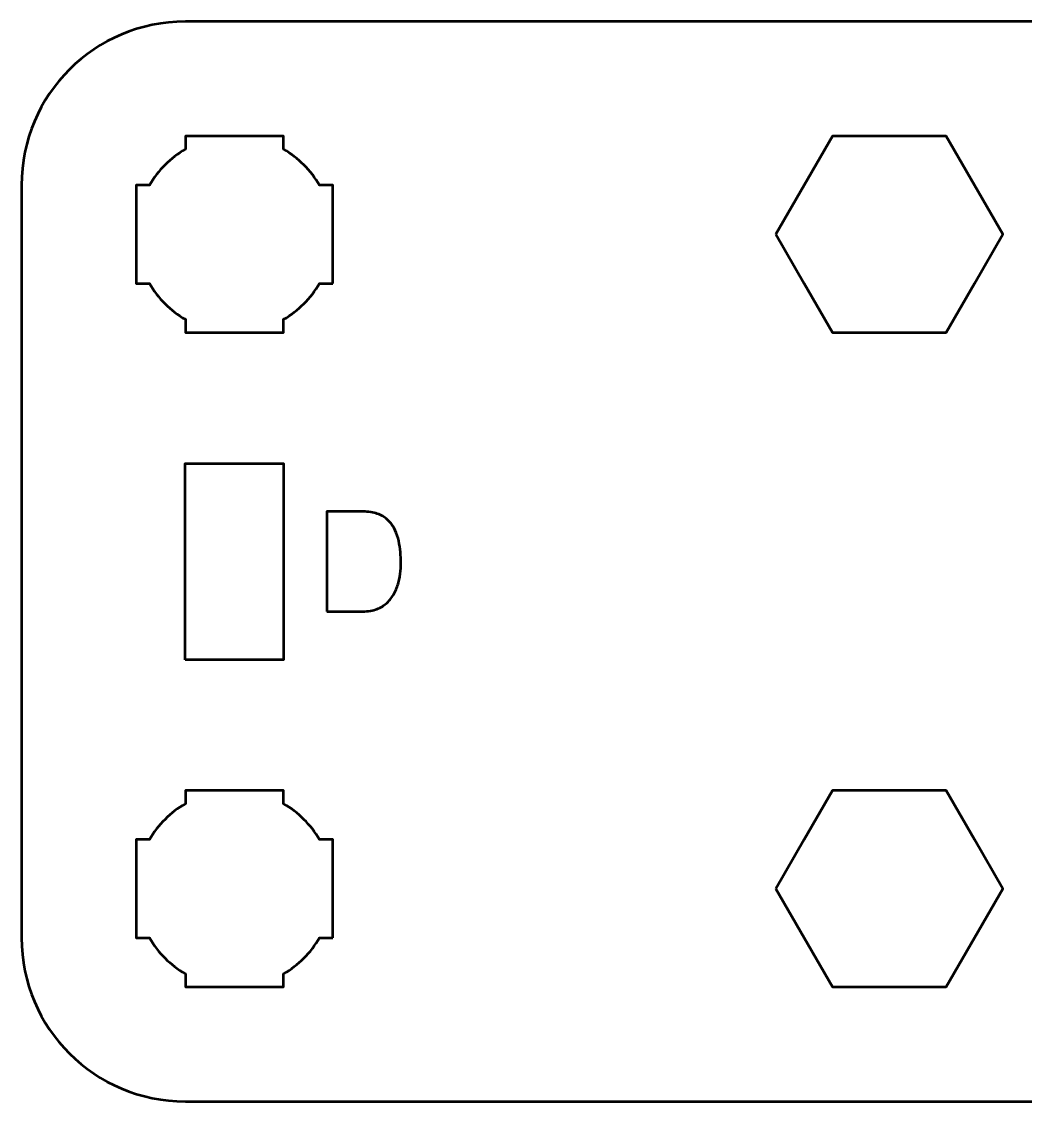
# Model space of a CAD drawing. Header units: centimetres. Extents: x -26.2 to 5.2, y -18.5 to -11.2.
# Drawn here: x -18.15 to -15.085, y -14.5 to -11.2 of the extents above; entities that cross this region are included whole.
import ezdxf

# ---------------------------------------------------------------- set-up
doc = ezdxf.new("R2010")
doc.units = ezdxf.units.CM
doc.header["$MEASUREMENT"] = 0
doc.layers.add('Layer 1', color=7, linetype='Continuous')

msp = doc.modelspace()

# ---------------------------------------------------------------- linework, layer by layer
at = {"layer": 'Layer 1', "lineweight": 53}
for points, knots in [([(-11.35007, -14.49999), (-11.35007, -14.49999), (-17.64992, -14.49999), (-17.64992, -14.49999), (-17.64992, -14.49999), (-17.92705, -14.49999), (-18.15001, -14.27689), (-18.15001, -13.99989), (-18.15001, -13.99989), (-18.15001, -13.99989), (-18.15001, -11.69997), (-18.15001, -11.69997), (-18.15001, -11.69997), (-18.15001, -11.42296), (-17.92705, -11.20001), (-17.64992, -11.20001), (-17.64992, -11.20001), (-17.64992, -11.20001), (-11.35007, -11.20001), (-11.35007, -11.20001), (-11.35007, -11.20001), (-11.07308, -11.20001), (-10.84999, -11.42296), (-10.84999, -11.69997), (-10.84999, -11.69997), (-10.84999, -11.69997), (-10.84999, -13.99989), (-10.84999, -13.99989), (-10.84999, -13.99989), (-10.84999, -14.27689), (-11.07308, -14.49999), (-11.35007, -14.49999)], [0, 0, 0, 0, 0.125, 0.125, 0.125, 0.125, 0.25, 0.25, 0.25, 0.25, 0.375, 0.375, 0.375, 0.375, 0.5, 0.5, 0.5, 0.5, 0.625, 0.625, 0.625, 0.625, 0.75, 0.75, 0.75, 0.75, 0.875, 0.875, 0.875, 0.875, 1, 1, 1, 1]), ([(-17.19998, -12.00008), (-17.19998, -12.00008), (-17.24009, -12.00008), (-17.24009, -12.00008), (-17.24009, -12.00008), (-17.26641, -12.04556), (-17.30444, -12.08359), (-17.34991, -12.1099), (-17.34991, -12.1099), (-17.34991, -12.1099), (-17.34991, -12.15001), (-17.34991, -12.15001), (-17.34991, -12.15001), (-17.34991, -12.15001), (-17.49998, -12.15001), (-17.49998, -12.15001), (-17.49998, -12.15001), (-17.49998, -12.15001), (-17.64991, -12.15001), (-17.64991, -12.15001), (-17.64991, -12.15001), (-17.64991, -12.15001), (-17.64991, -12.1099), (-17.64991, -12.1099), (-17.64991, -12.1099), (-17.69553, -12.08359), (-17.73345, -12.04556), (-17.75977, -12.00008), (-17.75977, -12.00008), (-17.75977, -12.00008), (-17.79999, -12.00008), (-17.79999, -12.00008), (-17.79999, -12.00008), (-17.79999, -12.00008), (-17.79999, -11.85001), (-17.79999, -11.85001), (-17.79999, -11.85001), (-17.79999, -11.85001), (-17.79999, -11.70008), (-17.79999, -11.70008), (-17.79999, -11.70008), (-17.79999, -11.70008), (-17.75977, -11.70008), (-17.75977, -11.70008), (-17.75977, -11.70008), (-17.73345, -11.65461), (-17.69553, -11.61658), (-17.64991, -11.59026), (-17.64991, -11.59026), (-17.64991, -11.59026), (-17.64991, -11.55001), (-17.64991, -11.55001), (-17.64991, -11.55001), (-17.64991, -11.55001), (-17.49998, -11.55001), (-17.49998, -11.55001), (-17.49998, -11.55001), (-17.49998, -11.55001), (-17.34991, -11.55001), (-17.34991, -11.55001), (-17.34991, -11.55001), (-17.34991, -11.55001), (-17.34991, -11.59026), (-17.34991, -11.59026), (-17.34991, -11.59026), (-17.30444, -11.61658), (-17.26641, -11.65461), (-17.24009, -11.70008), (-17.24009, -11.70008), (-17.24009, -11.70008), (-17.19998, -11.70008), (-17.19998, -11.70008), (-17.19998, -11.70008), (-17.19998, -11.70008), (-17.19998, -11.85001), (-17.19998, -11.85001), (-17.19998, -11.85001), (-17.19998, -11.85001), (-17.19998, -12.00008), (-17.19998, -12.00008)], [0, 0, 0, 0, 0.05, 0.05, 0.05, 0.05, 0.1, 0.1, 0.1, 0.1, 0.15, 0.15, 0.15, 0.15, 0.2, 0.2, 0.2, 0.2, 0.25, 0.25, 0.25, 0.25, 0.3, 0.3, 0.3, 0.3, 0.35, 0.35, 0.35, 0.35, 0.4, 0.4, 0.4, 0.4, 0.45, 0.45, 0.45, 0.45, 0.5, 0.5, 0.5, 0.5, 0.55, 0.55, 0.55, 0.55, 0.6, 0.6, 0.6, 0.6, 0.65, 0.65, 0.65, 0.65, 0.7, 0.7, 0.7, 0.7, 0.75, 0.75, 0.75, 0.75, 0.8, 0.8, 0.8, 0.8, 0.85, 0.85, 0.85, 0.85, 0.9, 0.9, 0.9, 0.9, 0.95, 0.95, 0.95, 0.95, 1, 1, 1, 1]), ([(-15.84637, -11.85001), (-15.84637, -11.85001), (-15.75978, -11.70001), (-15.75978, -11.70001), (-15.75978, -11.70001), (-15.75978, -11.70001), (-15.67316, -11.55001), (-15.67316, -11.55001), (-15.67316, -11.55001), (-15.67316, -11.55001), (-15.49998, -11.55001), (-15.49998, -11.55001), (-15.49998, -11.55001), (-15.49998, -11.55001), (-15.3268, -11.55001), (-15.3268, -11.55001), (-15.3268, -11.55001), (-15.3268, -11.55001), (-15.24018, -11.70001), (-15.24018, -11.70001), (-15.24018, -11.70001), (-15.24018, -11.70001), (-15.15359, -11.85001), (-15.15359, -11.85001), (-15.15359, -11.85001), (-15.15359, -11.85001), (-15.24018, -12.00001), (-15.24018, -12.00001), (-15.24018, -12.00001), (-15.24018, -12.00001), (-15.3268, -12.15001), (-15.3268, -12.15001), (-15.3268, -12.15001), (-15.3268, -12.15001), (-15.49998, -12.15001), (-15.49998, -12.15001), (-15.49998, -12.15001), (-15.49998, -12.15001), (-15.67316, -12.15001), (-15.67316, -12.15001), (-15.67316, -12.15001), (-15.67316, -12.15001), (-15.75978, -12.00001), (-15.75978, -12.00001), (-15.75978, -12.00001), (-15.75978, -12.00001), (-15.84637, -11.85001), (-15.84637, -11.85001)], [0, 0, 0, 0, 0.0833333, 0.0833333, 0.0833333, 0.0833333, 0.1666667, 0.1666667, 0.1666667, 0.1666667, 0.25, 0.25, 0.25, 0.25, 0.3333333, 0.3333333, 0.3333333, 0.3333333, 0.4166667, 0.4166667, 0.4166667, 0.4166667, 0.5, 0.5, 0.5, 0.5, 0.5833333, 0.5833333, 0.5833333, 0.5833333, 0.6666667, 0.6666667, 0.6666667, 0.6666667, 0.75, 0.75, 0.75, 0.75, 0.8333333, 0.8333333, 0.8333333, 0.8333333, 0.9166667, 0.9166667, 0.9166667, 0.9166667, 1, 1, 1, 1]), ([(-17.65006, -13.15002), (-17.65006, -13.15002), (-17.35006, -13.15002), (-17.35006, -13.15002), (-17.35006, -13.15002), (-17.35006, -13.15002), (-17.35006, -12.55002), (-17.35006, -12.55002), (-17.35006, -12.55002), (-17.35006, -12.55002), (-17.65006, -12.55002), (-17.65006, -12.55002), (-17.65006, -12.55002), (-17.65006, -12.55002), (-17.65006, -13.15002), (-17.65006, -13.15002)], [0, 0, 0, 0, 0.25, 0.25, 0.25, 0.25, 0.5, 0.5, 0.5, 0.5, 0.75, 0.75, 0.75, 0.75, 1, 1, 1, 1]), ([(-17.19998, -14.00008), (-17.19998, -14.00008), (-17.24009, -14.00008), (-17.24009, -14.00008), (-17.24009, -14.00008), (-17.26641, -14.04556), (-17.30444, -14.08359), (-17.34991, -14.1099), (-17.34991, -14.1099), (-17.34991, -14.1099), (-17.34991, -14.15001), (-17.34991, -14.15001), (-17.34991, -14.15001), (-17.34991, -14.15001), (-17.49998, -14.15001), (-17.49998, -14.15001), (-17.49998, -14.15001), (-17.49998, -14.15001), (-17.64991, -14.15001), (-17.64991, -14.15001), (-17.64991, -14.15001), (-17.64991, -14.15001), (-17.64991, -14.1099), (-17.64991, -14.1099), (-17.64991, -14.1099), (-17.69553, -14.08359), (-17.73345, -14.04556), (-17.75977, -14.00008), (-17.75977, -14.00008), (-17.75977, -14.00008), (-17.79999, -14.00008), (-17.79999, -14.00008), (-17.79999, -14.00008), (-17.79999, -14.00008), (-17.79999, -13.85001), (-17.79999, -13.85001), (-17.79999, -13.85001), (-17.79999, -13.85001), (-17.79999, -13.70008), (-17.79999, -13.70008), (-17.79999, -13.70008), (-17.79999, -13.70008), (-17.75977, -13.70008), (-17.75977, -13.70008), (-17.75977, -13.70008), (-17.73345, -13.65461), (-17.69553, -13.61658), (-17.64991, -13.59026), (-17.64991, -13.59026), (-17.64991, -13.59026), (-17.64991, -13.55001), (-17.64991, -13.55001), (-17.64991, -13.55001), (-17.64991, -13.55001), (-17.49998, -13.55001), (-17.49998, -13.55001), (-17.49998, -13.55001), (-17.49998, -13.55001), (-17.34991, -13.55001), (-17.34991, -13.55001), (-17.34991, -13.55001), (-17.34991, -13.55001), (-17.34991, -13.59026), (-17.34991, -13.59026), (-17.34991, -13.59026), (-17.30444, -13.61658), (-17.26641, -13.65461), (-17.24009, -13.70008), (-17.24009, -13.70008), (-17.24009, -13.70008), (-17.19998, -13.70008), (-17.19998, -13.70008), (-17.19998, -13.70008), (-17.19998, -13.70008), (-17.19998, -13.85001), (-17.19998, -13.85001), (-17.19998, -13.85001), (-17.19998, -13.85001), (-17.19998, -14.00008), (-17.19998, -14.00008)], [0, 0, 0, 0, 0.05, 0.05, 0.05, 0.05, 0.1, 0.1, 0.1, 0.1, 0.15, 0.15, 0.15, 0.15, 0.2, 0.2, 0.2, 0.2, 0.25, 0.25, 0.25, 0.25, 0.3, 0.3, 0.3, 0.3, 0.35, 0.35, 0.35, 0.35, 0.4, 0.4, 0.4, 0.4, 0.45, 0.45, 0.45, 0.45, 0.5, 0.5, 0.5, 0.5, 0.55, 0.55, 0.55, 0.55, 0.6, 0.6, 0.6, 0.6, 0.65, 0.65, 0.65, 0.65, 0.7, 0.7, 0.7, 0.7, 0.75, 0.75, 0.75, 0.75, 0.8, 0.8, 0.8, 0.8, 0.85, 0.85, 0.85, 0.85, 0.9, 0.9, 0.9, 0.9, 0.95, 0.95, 0.95, 0.95, 1, 1, 1, 1]), ([(-15.84637, -13.85001), (-15.84637, -13.85001), (-15.75978, -13.70001), (-15.75978, -13.70001), (-15.75978, -13.70001), (-15.75978, -13.70001), (-15.67316, -13.55001), (-15.67316, -13.55001), (-15.67316, -13.55001), (-15.67316, -13.55001), (-15.49998, -13.55001), (-15.49998, -13.55001), (-15.49998, -13.55001), (-15.49998, -13.55001), (-15.3268, -13.55001), (-15.3268, -13.55001), (-15.3268, -13.55001), (-15.3268, -13.55001), (-15.24018, -13.70001), (-15.24018, -13.70001), (-15.24018, -13.70001), (-15.24018, -13.70001), (-15.15359, -13.85001), (-15.15359, -13.85001), (-15.15359, -13.85001), (-15.15359, -13.85001), (-15.24018, -14.00001), (-15.24018, -14.00001), (-15.24018, -14.00001), (-15.24018, -14.00001), (-15.3268, -14.15001), (-15.3268, -14.15001), (-15.3268, -14.15001), (-15.3268, -14.15001), (-15.49998, -14.15001), (-15.49998, -14.15001), (-15.49998, -14.15001), (-15.49998, -14.15001), (-15.67316, -14.15001), (-15.67316, -14.15001), (-15.67316, -14.15001), (-15.67316, -14.15001), (-15.75978, -14.00001), (-15.75978, -14.00001), (-15.75978, -14.00001), (-15.75978, -14.00001), (-15.84637, -13.85001), (-15.84637, -13.85001)], [0, 0, 0, 0, 0.0833333, 0.0833333, 0.0833333, 0.0833333, 0.1666667, 0.1666667, 0.1666667, 0.1666667, 0.25, 0.25, 0.25, 0.25, 0.3333333, 0.3333333, 0.3333333, 0.3333333, 0.4166667, 0.4166667, 0.4166667, 0.4166667, 0.5, 0.5, 0.5, 0.5, 0.5833333, 0.5833333, 0.5833333, 0.5833333, 0.6666667, 0.6666667, 0.6666667, 0.6666667, 0.75, 0.75, 0.75, 0.75, 0.8333333, 0.8333333, 0.8333333, 0.8333333, 0.9166667, 0.9166667, 0.9166667, 0.9166667, 1, 1, 1, 1])]:
    msp.add_open_spline(points, degree=3, knots=knots, dxfattribs=at)
at = {"layer": 'Layer 1', "color": 5, "lineweight": 53}
msp.add_open_spline([(-17.21741, -13.00263), (-17.21741, -13.00263), (-17.21741, -12.69741), (-17.21741, -12.69741), (-17.21741, -12.69741), (-17.21741, -12.69741), (-17.10734, -12.69741), (-17.10734, -12.69741), (-17.10734, -12.69741), (-17.09062, -12.69748), (-17.07616, -12.69967), (-17.06395, -12.70397), (-17.06395, -12.70397), (-17.05182, -12.70827), (-17.04152, -12.7142), (-17.03319, -12.72168), (-17.03319, -12.72168), (-17.0248, -12.72923), (-17.01802, -12.73791), (-17.01273, -12.74764), (-17.01273, -12.74764), (-17.00744, -12.75745), (-17.00335, -12.76789), (-17.00045, -12.77897), (-17.00045, -12.77897), (-16.99756, -12.78998), (-16.99552, -12.8012), (-16.99425, -12.81255), (-16.99425, -12.81255), (-16.99298, -12.82391), (-16.99213, -12.83492), (-16.99178, -12.84557), (-16.99178, -12.84557), (-16.99128, -12.85623), (-16.99163, -12.86745), (-16.99276, -12.87923), (-16.99276, -12.87923), (-16.99389, -12.89101), (-16.99601, -12.90279), (-16.99918, -12.91451), (-16.99918, -12.91451), (-17.00229, -12.92622), (-17.00673, -12.93737), (-17.01245, -12.94788), (-17.01245, -12.94788), (-17.01809, -12.95846), (-17.02529, -12.96785), (-17.0339, -12.97603), (-17.0339, -12.97603), (-17.04258, -12.98422), (-17.05295, -12.99071), (-17.06508, -12.99543), (-17.06508, -12.99543), (-17.07722, -13.00016), (-17.09133, -13.00256), (-17.10734, -13.00263), (-17.10734, -13.00263), (-17.10734, -13.00263), (-17.21741, -13.00263), (-17.21741, -13.00263)], degree=3, knots=[0, 0, 0, 0, 0.0666667, 0.0666667, 0.0666667, 0.0666667, 0.1333333, 0.1333333, 0.1333333, 0.1333333, 0.2, 0.2, 0.2, 0.2, 0.2666667, 0.2666667, 0.2666667, 0.2666667, 0.3333333, 0.3333333, 0.3333333, 0.3333333, 0.4, 0.4, 0.4, 0.4, 0.4666667, 0.4666667, 0.4666667, 0.4666667, 0.5333333, 0.5333333, 0.5333333, 0.5333333, 0.6, 0.6, 0.6, 0.6, 0.6666667, 0.6666667, 0.6666667, 0.6666667, 0.7333333, 0.7333333, 0.7333333, 0.7333333, 0.8, 0.8, 0.8, 0.8, 0.8666667, 0.8666667, 0.8666667, 0.8666667, 0.9333333, 0.9333333, 0.9333333, 0.9333333, 1, 1, 1, 1], dxfattribs=at)
msp.add_open_spline([(-17.21741, -13.00263), (-17.21741, -13.00263), (-17.21741, -12.69741), (-17.21741, -12.69741), (-17.21741, -12.69741), (-17.21741, -12.69741), (-17.10734, -12.69741), (-17.10734, -12.69741), (-17.10734, -12.69741), (-17.09062, -12.69748), (-17.07616, -12.69967), (-17.06395, -12.70397), (-17.06395, -12.70397), (-17.05182, -12.70827), (-17.04152, -12.7142), (-17.03319, -12.72168), (-17.03319, -12.72168), (-17.0248, -12.72923), (-17.01802, -12.73791), (-17.01273, -12.74764), (-17.01273, -12.74764), (-17.00744, -12.75745), (-17.00335, -12.76789), (-17.00045, -12.77897), (-17.00045, -12.77897), (-16.99756, -12.78998), (-16.99552, -12.8012), (-16.99425, -12.81255), (-16.99425, -12.81255), (-16.99298, -12.82391), (-16.99213, -12.83492), (-16.99178, -12.84557), (-16.99178, -12.84557), (-16.99128, -12.85623), (-16.99163, -12.86745), (-16.99276, -12.87923), (-16.99276, -12.87923), (-16.99389, -12.89101), (-16.99601, -12.90279), (-16.99918, -12.91451), (-16.99918, -12.91451), (-17.00229, -12.92622), (-17.00673, -12.93737), (-17.01245, -12.94788), (-17.01245, -12.94788), (-17.01809, -12.95846), (-17.02529, -12.96785), (-17.0339, -12.97603), (-17.0339, -12.97603), (-17.04258, -12.98422), (-17.05295, -12.99071), (-17.06508, -12.99543), (-17.06508, -12.99543), (-17.07722, -13.00016), (-17.09133, -13.00256), (-17.10734, -13.00263), (-17.10734, -13.00263), (-17.10734, -13.00263), (-17.21741, -13.00263), (-17.21741, -13.00263)], degree=3, knots=[0, 0, 0, 0, 0.0666667, 0.0666667, 0.0666667, 0.0666667, 0.1333333, 0.1333333, 0.1333333, 0.1333333, 0.2, 0.2, 0.2, 0.2, 0.2666667, 0.2666667, 0.2666667, 0.2666667, 0.3333333, 0.3333333, 0.3333333, 0.3333333, 0.4, 0.4, 0.4, 0.4, 0.4666667, 0.4666667, 0.4666667, 0.4666667, 0.5333333, 0.5333333, 0.5333333, 0.5333333, 0.6, 0.6, 0.6, 0.6, 0.6666667, 0.6666667, 0.6666667, 0.6666667, 0.7333333, 0.7333333, 0.7333333, 0.7333333, 0.8, 0.8, 0.8, 0.8, 0.8666667, 0.8666667, 0.8666667, 0.8666667, 0.9333333, 0.9333333, 0.9333333, 0.9333333, 1, 1, 1, 1], dxfattribs=at)

doc.saveas('drawing.dxf')
